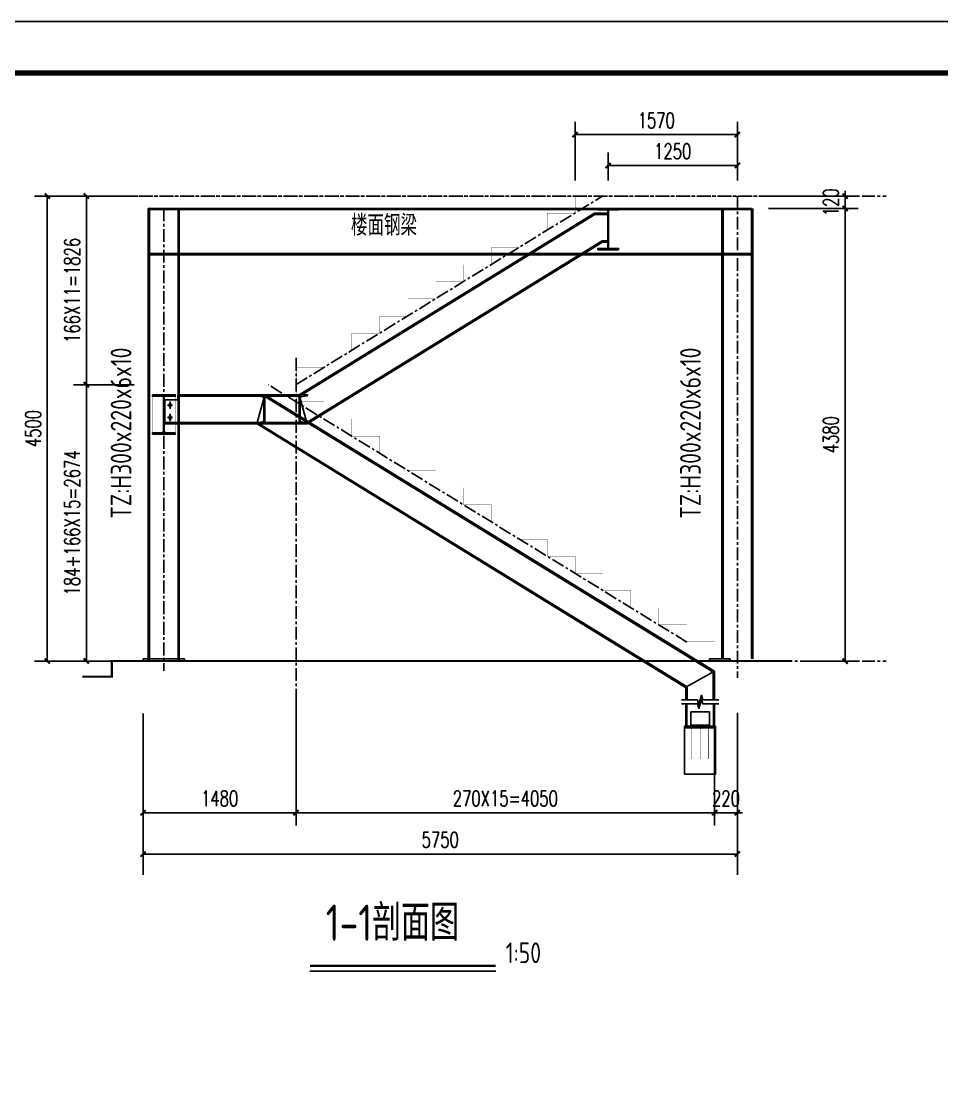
# Model space of a CAD drawing. Extents: x 177291 to 1288761, y 177638 to 322898.
# Drawn here: x 697957 to 706863, y 230623 to 240960 of the extents above; entities that cross this region are included whole.
import ezdxf
from ezdxf.enums import TextEntityAlignment as Align

# ---------------------------------------------------------------- set-up
doc = ezdxf.new("R2010")
doc.units = 0
doc.header["$LTSCALE"] = 1000
doc.linetypes.add('0$0$CENTERX2', pattern=[4, 2.5, -0.5, 0.5, -0.5])
for name, color, linetype in [('A-土建墙柱（含管井、立管）', 6, 'Continuous'), ('AXIS', 3, 'Continuous'), ('BEAM_DE', 7, 'Continuous'), ('DOTE', 1, 'Continuous'), ('GL', 150, 'Continuous'), ('GZ', 50, 'Continuous'), ('NUM', 7, 'Continuous'), ('Prof', 2, 'Continuous'), ('PUB_TITLE', 4, 'Continuous'), ('PZ', 202, 'Continuous'), ('STGJ_BOLT_THIN', 9, 'Continuous'), ('WL', 10, 'Continuous'), ('型钢', 6, 'Continuous')]:
    doc.layers.add(name, color=color, linetype=linetype)
doc.layers.add('S-OTHR-THIN', color=7, linetype='Continuous', lineweight=18)
doc.styles.add('_TCH_DIM_T3', font='SIMPLEX', dxfattribs={"width": 0.705882, "bigfont": 'GBCBIG'})
doc.styles.add('TSSD_Norm', font='tssdeng.shx', dxfattribs={"bigfont": 'hztxt.shx'})
doc.dimstyles.new('_TCH_ARCH&&50', dxfattribs={"dimtxt": 148.75, "dimasz": 50, "dimexe": 125, "dimexo": 150, "dimgap": 63.125, "dimtad": 1, "dimdec": 0, "dimzin": 0, "dimdsep": 46, "dimtxsty": '_TCH_DIM_T3', "dimblk": 'ARCHTICK', "dimcen": 0.09, "dimclrt": 7, "dimazin": 2, "dimtfac": 1, "dimtdec": 0, "dimtix": 1, "dimtmove": 2, "dimatfit": 3, "dimfxl": 1, "dimtolj": 1, "dimtzin": 0, "dimarcsym": 0})

# ---------------------------------------------------------------- blocks, each defined once
blk = doc.blocks.new('_ArchTick')
at = {"color": 0, "linetype": 'ByBlock', "const_width": 0.4}
blk.add_lwpolyline([(-0.5, -0.5), (0.5, 0.5)], dxfattribs=at)
blk = doc.blocks.new('*D1520')
at = {"layer": 'AXIS', "color": 0, "linetype": 'ByBlock', "lineweight": -2, "transparency": 16777216}
for p, q in [((699136, 234120), (699136, 232778)), ((704886, 234120), (704886, 232778)), ((704886, 232903), (699136, 232903))]:
    blk.add_line(p, q, dxfattribs=at)
at = {"layer": 'Defpoints', "color": 0, "linetype": 'ByBlock', "transparency": 16777216}
for p in [(699136, 234270), (704886, 234270), (699136, 232903)]:
    blk.add_point(p, dxfattribs=at)
at = {"layer": 'AXIS', "color": 0, "linetype": 'ByBlock', "lineweight": -2, "transparency": 16777216, "xscale": 50, "yscale": 50, "zscale": 50, "rotation": 180}
blk.add_blockref('_ArchTick', (699136, 232903), dxfattribs=at)
at = {"layer": 'AXIS', "color": 0, "linetype": 'ByBlock', "lineweight": -2, "transparency": 16777216, "xscale": 50, "yscale": 50, "zscale": 50}
blk.add_blockref('_ArchTick', (704886, 232903), dxfattribs=at)
at = {"layer": 'AXIS', "color": 7, "linetype": 'ByBlock', "transparency": 16777216, "insert": (702011, 233041), "char_height": 148.8, "attachment_point": 5, "style": '_TCH_DIM_T3'}
blk.add_mtext('\\A1;5750', dxfattribs=at)
blk = doc.blocks.new('*D1521')
at = {"layer": 'AXIS', "color": 0, "linetype": 'ByBlock', "lineweight": -2, "transparency": 16777216}
for p, q in [((700616, 234432), (700616, 233178)), ((699136, 234120), (699136, 233178)), ((700616, 233303), (699136, 233303))]:
    blk.add_line(p, q, dxfattribs=at)
at = {"layer": 'Defpoints', "color": 0, "linetype": 'ByBlock', "transparency": 16777216}
for p in [(700616, 234582), (699136, 234270), (699136, 233303)]:
    blk.add_point(p, dxfattribs=at)
at = {"layer": 'AXIS', "color": 0, "linetype": 'ByBlock', "lineweight": -2, "transparency": 16777216, "xscale": 50, "yscale": 50, "zscale": 50, "rotation": 180}
blk.add_blockref('_ArchTick', (699136, 233303), dxfattribs=at)
at = {"layer": 'AXIS', "color": 0, "linetype": 'ByBlock', "lineweight": -2, "transparency": 16777216, "xscale": 50, "yscale": 50, "zscale": 50}
blk.add_blockref('_ArchTick', (700616, 233303), dxfattribs=at)
at = {"layer": 'AXIS', "color": 7, "linetype": 'ByBlock', "transparency": 16777216, "insert": (699876, 233441), "char_height": 148.8, "attachment_point": 5, "style": '_TCH_DIM_T3'}
blk.add_mtext('\\A1;1480', dxfattribs=at)
blk = doc.blocks.new('*D1522')
at = {"layer": 'AXIS', "color": 0, "linetype": 'ByBlock', "lineweight": -2, "transparency": 16777216}
for p, q in [((699048, 237444), (698462, 237444)), ((698587, 234770), (698587, 237444)), ((699036, 234770), (698462, 234770))]:
    blk.add_line(p, q, dxfattribs=at)
at = {"layer": 'Defpoints', "color": 0, "linetype": 'ByBlock', "transparency": 16777216}
for p in [(698587, 237444), (699198, 237444), (699186, 234770)]:
    blk.add_point(p, dxfattribs=at)
at = {"layer": 'AXIS', "color": 0, "linetype": 'ByBlock', "lineweight": -2, "transparency": 16777216, "xscale": 50, "yscale": 50, "zscale": 50}
for p, rotation in [((698587, 237444), 90), ((698587, 234770), 270)]:
    blk.add_blockref('_ArchTick', p, dxfattribs=dict(at, rotation=rotation))
at = {"layer": 'AXIS', "color": 7, "linetype": 'ByBlock', "transparency": 16777216, "insert": (698449, 236107), "char_height": 148.75, "attachment_point": 5, "rotation": 90, "style": '_TCH_DIM_T3'}
blk.add_mtext('\\A1;184+166X15=2674', dxfattribs=at)
blk = doc.blocks.new('*D1523')
at = {"layer": 'AXIS', "color": 0, "linetype": 'ByBlock', "lineweight": -2, "transparency": 16777216}
for p, q in [((699086, 239270), (698083, 239270)), ((698208, 234770), (698208, 239270)), ((699036, 234770), (698083, 234770))]:
    blk.add_line(p, q, dxfattribs=at)
at = {"layer": 'Defpoints', "color": 0, "linetype": 'ByBlock', "transparency": 16777216}
for p in [(698208, 239270), (699236, 239270), (699186, 234770)]:
    blk.add_point(p, dxfattribs=at)
at = {"layer": 'AXIS', "color": 0, "linetype": 'ByBlock', "lineweight": -2, "transparency": 16777216, "xscale": 50, "yscale": 50, "zscale": 50}
for p, rotation in [((698208, 239270), 90), ((698208, 234770), 270)]:
    blk.add_blockref('_ArchTick', p, dxfattribs=dict(at, rotation=rotation))
at = {"layer": 'AXIS', "color": 7, "linetype": 'ByBlock', "transparency": 16777216, "insert": (698071, 237020), "char_height": 148.8, "attachment_point": 5, "rotation": 90, "style": '_TCH_DIM_T3'}
blk.add_mtext('\\A1;4500', dxfattribs=at)
blk = doc.blocks.new('*D1524')
at = {"layer": 'AXIS', "color": 0, "linetype": 'ByBlock', "lineweight": -2, "transparency": 16777216}
for p, q in [((699086, 239270), (698462, 239270)), ((698587, 237444), (698587, 239270)), ((699048, 237444), (698462, 237444))]:
    blk.add_line(p, q, dxfattribs=at)
at = {"layer": 'Defpoints', "color": 0, "linetype": 'ByBlock', "transparency": 16777216}
for p in [(698587, 239270), (699236, 239270), (699198, 237444)]:
    blk.add_point(p, dxfattribs=at)
at = {"layer": 'AXIS', "color": 0, "linetype": 'ByBlock', "lineweight": -2, "transparency": 16777216, "xscale": 50, "yscale": 50, "zscale": 50}
for p, rotation in [((698587, 239270), 90), ((698587, 237444), 270)]:
    blk.add_blockref('_ArchTick', p, dxfattribs=dict(at, rotation=rotation))
at = {"layer": 'AXIS', "color": 7, "linetype": 'ByBlock', "transparency": 16777216, "insert": (698449, 238357), "char_height": 148.75, "attachment_point": 5, "rotation": 90, "style": '_TCH_DIM_T3'}
blk.add_mtext('\\A1;166X11=1826', dxfattribs=at)
blk = doc.blocks.new('*D1525')
at = {"layer": 'AXIS', "color": 0, "linetype": 'ByBlock', "lineweight": -2, "transparency": 16777216}
for p, q in [((705186, 239150), (706054, 239150)), ((705929, 239150), (705929, 234770)), ((705550, 234770), (706054, 234770))]:
    blk.add_line(p, q, dxfattribs=at)
at = {"layer": 'Defpoints', "color": 0, "linetype": 'ByBlock', "transparency": 16777216}
for p in [(705036, 239150), (705400, 234770), (705929, 234770)]:
    blk.add_point(p, dxfattribs=at)
at = {"layer": 'AXIS', "color": 0, "linetype": 'ByBlock', "lineweight": -2, "transparency": 16777216, "xscale": 50, "yscale": 50, "zscale": 50}
for p, rotation in [((705929, 239150), 90), ((705929, 234770), 270)]:
    blk.add_blockref('_ArchTick', p, dxfattribs=dict(at, rotation=rotation))
at = {"layer": 'AXIS', "color": 7, "linetype": 'ByBlock', "transparency": 16777216, "insert": (705792, 236960), "char_height": 148.8, "attachment_point": 5, "rotation": 90, "style": '_TCH_DIM_T3'}
blk.add_mtext('\\A1;4380', dxfattribs=at)
blk = doc.blocks.new('*D1526')
at = {"layer": 'AXIS', "color": 0, "linetype": 'ByBlock', "lineweight": -2, "transparency": 16777216}
for p, q in [((700616, 234432), (700616, 233178)), ((704666, 234171), (704666, 233178)), ((700616, 233303), (704666, 233303))]:
    blk.add_line(p, q, dxfattribs=at)
at = {"layer": 'Defpoints', "color": 0, "linetype": 'ByBlock', "transparency": 16777216}
for p in [(700616, 234582), (704666, 234321), (704666, 233303)]:
    blk.add_point(p, dxfattribs=at)
at = {"layer": 'AXIS', "color": 0, "linetype": 'ByBlock', "lineweight": -2, "transparency": 16777216, "xscale": 50, "yscale": 50, "zscale": 50, "rotation": 180}
blk.add_blockref('_ArchTick', (700616, 233303), dxfattribs=at)
at = {"layer": 'AXIS', "color": 0, "linetype": 'ByBlock', "lineweight": -2, "transparency": 16777216, "xscale": 50, "yscale": 50, "zscale": 50}
blk.add_blockref('_ArchTick', (704666, 233303), dxfattribs=at)
at = {"layer": 'AXIS', "color": 7, "linetype": 'ByBlock', "transparency": 16777216, "insert": (702641, 233441), "char_height": 148.75, "attachment_point": 5, "style": '_TCH_DIM_T3'}
blk.add_mtext('\\A1;270X15=4050', dxfattribs=at)
blk = doc.blocks.new('A$C1A291124')
at = {"layer": '型钢'}
for p, q in [((-82, -4), (-82, 0)), ((-82, 0), (0, 0)), ((0, 0), (0, -280)), ((-21, -19), (-77, -10)), ((-10, -249), (-10, -31)), ((-82, -276), (-82, -280)), ((-82, -280), (0, -280)), ((-21, -261), (-77, -270))]:
    blk.add_line(p, q, dxfattribs=at)
for centre, radius, start, end in [((-76, -4), 6.25, 180, 261), ((-22, -31), 12.5, 0, 81), ((-76, -276), 6.25, 99, 180), ((-22, -249), 12.5, 279, 0)]:
    blk.add_arc(centre, radius, start, end, dxfattribs=at)
blk = doc.blocks.new('*D1527')
at = {"layer": 'AXIS', "color": 0, "linetype": 'ByBlock', "lineweight": -2, "transparency": 16777216}
for p, q in [((705929, 239270), (705929, 239320)), ((705186, 239270), (706054, 239270)), ((705929, 239270), (705929, 239150)), ((705186, 239150), (706054, 239150)), ((705929, 239150), (705929, 239100))]:
    blk.add_line(p, q, dxfattribs=at)
at = {"layer": 'Defpoints', "color": 0, "linetype": 'ByBlock', "transparency": 16777216}
for p in [(705036, 239270), (705036, 239150), (705929, 239150)]:
    blk.add_point(p, dxfattribs=at)
at = {"layer": 'AXIS', "color": 0, "linetype": 'ByBlock', "lineweight": -2, "transparency": 16777216, "xscale": 50, "yscale": 50, "zscale": 50}
for p, rotation in [((705929, 239270), 270), ((705929, 239150), 90)]:
    blk.add_blockref('_ArchTick', p, dxfattribs=dict(at, rotation=rotation))
at = {"layer": 'AXIS', "color": 7, "linetype": 'ByBlock', "transparency": 16777216, "insert": (705792, 239210), "char_height": 148.8, "attachment_point": 5, "rotation": 90, "style": '_TCH_DIM_T3'}
blk.add_mtext('\\A1;120', dxfattribs=at)
blk = doc.blocks.new('*D1528')
at = {"layer": 'AXIS', "color": 0, "linetype": 'ByBlock', "lineweight": -2, "transparency": 16777216}
for p, q in [((704666, 234171), (704666, 233178)), ((704886, 234120), (704886, 233178)), ((704666, 233303), (704616, 233303)), ((704886, 233303), (704666, 233303)), ((704886, 233303), (704936, 233303))]:
    blk.add_line(p, q, dxfattribs=at)
at = {"layer": 'Defpoints', "color": 0, "linetype": 'ByBlock', "transparency": 16777216}
for p in [(704666, 234321), (704886, 234270), (704666, 233303)]:
    blk.add_point(p, dxfattribs=at)
at = {"layer": 'AXIS', "color": 0, "linetype": 'ByBlock', "lineweight": -2, "transparency": 16777216, "xscale": 50, "yscale": 50, "zscale": 50}
blk.add_blockref('_ArchTick', (704666, 233303), dxfattribs=at)
at = {"layer": 'AXIS', "color": 0, "linetype": 'ByBlock', "lineweight": -2, "transparency": 16777216, "xscale": 50, "yscale": 50, "zscale": 50, "rotation": 180}
blk.add_blockref('_ArchTick', (704886, 233303), dxfattribs=at)
at = {"layer": 'AXIS', "color": 7, "linetype": 'ByBlock', "transparency": 16777216, "insert": (704776, 233441), "char_height": 148.8, "attachment_point": 5, "style": '_TCH_DIM_T3'}
blk.add_mtext('\\A1;220', dxfattribs=at)
blk = doc.blocks.new('*D1602')
at = {"layer": 'AXIS', "color": 0, "linetype": 'ByBlock', "lineweight": -2, "transparency": 16777216}
for p, q in [((703316, 239420), (703316, 239989)), ((704886, 239420), (704886, 239989)), ((703316, 239864), (704886, 239864))]:
    blk.add_line(p, q, dxfattribs=at)
at = {"layer": 'Defpoints', "color": 0, "linetype": 'ByBlock', "transparency": 16777216}
for p in [(704886, 239864), (703316, 239270), (704886, 239270)]:
    blk.add_point(p, dxfattribs=at)
at = {"layer": 'AXIS', "color": 0, "linetype": 'ByBlock', "lineweight": -2, "transparency": 16777216, "xscale": 50, "yscale": 50, "zscale": 50, "rotation": 180}
blk.add_blockref('_ArchTick', (703316, 239864), dxfattribs=at)
at = {"layer": 'AXIS', "color": 0, "linetype": 'ByBlock', "lineweight": -2, "transparency": 16777216, "xscale": 50, "yscale": 50, "zscale": 50}
blk.add_blockref('_ArchTick', (704886, 239864), dxfattribs=at)
at = {"layer": 'AXIS', "color": 7, "linetype": 'ByBlock', "transparency": 16777216, "insert": (704101, 240002), "char_height": 148.8, "attachment_point": 5, "style": '_TCH_DIM_T3'}
blk.add_mtext('\\A1;1570', dxfattribs=at)
blk = doc.blocks.new('*D1603')
at = {"layer": 'AXIS', "color": 0, "linetype": 'ByBlock', "lineweight": -2, "transparency": 16777216}
for p, q in [((703636, 239420), (703636, 239691)), ((704886, 239420), (704886, 239691)), ((704886, 239566), (703636, 239566))]:
    blk.add_line(p, q, dxfattribs=at)
at = {"layer": 'Defpoints', "color": 0, "linetype": 'ByBlock', "transparency": 16777216}
for p in [(703636, 239566), (703636, 239270), (704886, 239270)]:
    blk.add_point(p, dxfattribs=at)
at = {"layer": 'AXIS', "color": 0, "linetype": 'ByBlock', "lineweight": -2, "transparency": 16777216, "xscale": 50, "yscale": 50, "zscale": 50, "rotation": 180}
blk.add_blockref('_ArchTick', (703636, 239566), dxfattribs=at)
at = {"layer": 'AXIS', "color": 0, "linetype": 'ByBlock', "lineweight": -2, "transparency": 16777216, "xscale": 50, "yscale": 50, "zscale": 50}
blk.add_blockref('_ArchTick', (704886, 239566), dxfattribs=at)
at = {"layer": 'AXIS', "color": 7, "linetype": 'ByBlock', "transparency": 16777216, "insert": (704261, 239703), "char_height": 148.8, "attachment_point": 5, "style": '_TCH_DIM_T3'}
blk.add_mtext('\\A1;1250', dxfattribs=at)

msp = doc.modelspace()

# ---------------------------------------------------------------- hatches: boundary and pattern name
at = {"layer": 'STGJ_BOLT_THIN'}
for points in [[(699396.06, 237222.37), (699384.06, 237246.37), (699396.06, 237270.37), (699408.06, 237246.37)], [(699396.06, 237102.37), (699384.06, 237126.37), (699396.06, 237150.37), (699408.06, 237126.37)]]:
    msp.add_hatch(color=256, dxfattribs=at).paths.add_polyline_path(points)

# ---------------------------------------------------------------- linework, layer by layer
for p, q in [((699186.08, 239150.37), (705024.06, 239150.37)), ((699186.08, 239138.37), (705024.06, 239138.37)), ((699186.08, 238712.37), (705024.06, 238712.37)), ((699186.08, 238700.37), (705024.06, 238700.37))]:
    msp.add_line(p, q)
at = {"layer": 'A-土建墙柱（含管井、立管）'}
msp.add_line((704616.06, 234149.64), (704436.06, 234149.64), dxfattribs=at)
msp.add_lwpolyline([(704436.06, 234279.64), (704436.06, 234139.64), (704616.06, 234139.64), (704616.06, 234279.64)], close=True, dxfattribs=at)
at = {"layer": 'AXIS', "linetype": 'ByBlock'}
for p, q in [((699136.06, 234261.64), (699136.06, 232703.12)), ((704886.06, 234270.37), (704886.06, 232703.12))]:
    msp.add_line(p, q, dxfattribs=at)
at = {"layer": 'BEAM_DE'}
msp.add_lwpolyline([(704676.06, 234139.64), (704376.06, 234139.64), (704376.06, 233676.45), (704676.06, 233676.45)], close=True, dxfattribs=at)
at = {"layer": 'DOTE', "color": 8, "linetype": '0$0$CENTERX2', "ltscale": 0.05}
for p, q in [((705628.09, 239270.37), (698083.47, 239270.37)), ((698292.98, 239270.37), (706325.15, 239270.37)), ((700616.06, 237446.37), (703585.49, 239272.02)), ((704886.06, 239270.37), (704886.06, 234609.24)), ((699336.06, 239150.37), (699336.06, 234674.94)), ((700616.06, 237702.82), (700616.06, 234415.58)), ((704396.06, 234954.37), (700346.06, 237444.37)), ((698292.98, 234770.37), (706325.15, 234770.37))]:
    msp.add_line(p, q, dxfattribs=at)
at = {"layer": 'GL'}
for p, q in [((700644.34, 237346.37), (703502.87, 239103.84)), ((703502.87, 239103.84), (703632.06, 239103.84)), ((703628.56, 239150.37), (703628.56, 239150.37)), ((700648.02, 237333.37), (703506.55, 239090.84)), ((703506.55, 239090.84), (703632.06, 239090.84)), ((700719.85, 237079.37), (703578.38, 238836.84)), ((700723.53, 237066.37), (703582.06, 238823.84)), ((703578.38, 238836.84), (703632.06, 238836.84)), ((703582.06, 238823.84), (703632.06, 238823.84)), ((700644.34, 237346.37), (699471.06, 237346.37)), ((699471.06, 237346.37), (699471.06, 237296.37)), ((700314.52, 237346.37), (700237.02, 237066.37)), ((704666.06, 234670.99), (700314.52, 237346.37)), ((700723.53, 237066.37), (700644.34, 237346.37)), ((699346.06, 237296.37), (699471.06, 237296.37)), ((699346.06, 237296.37), (699346.06, 237066.37)), ((700648.02, 237333.37), (699471.06, 237333.37)), ((704653.04, 234663.73), (700314.17, 237331.33)), ((700719.85, 237079.37), (699346.06, 237079.37)), ((700723.53, 237066.37), (699346.06, 237066.37)), ((704385.78, 234514.62), (700238.59, 237064.37)), ((704398.79, 234521.88), (700243.64, 237076.53)), ((704666.06, 234672.99), (704386.06, 234516.78)), ((704653.06, 234665.73), (704653.06, 234395.2)), ((704666.06, 234672.99), (704666.06, 234395.2)), ((704386.06, 234516.78), (704386.06, 234395.2)), ((704399.06, 234524.03), (704399.06, 234395.2)), ((704386.06, 234139.64), (704386.06, 234355.2)), ((704398.06, 234139.64), (704398.06, 234355.2)), ((704654.06, 234139.64), (704654.06, 234355.2)), ((704666.06, 234139.64), (704666.06, 234355.2))]:
    msp.add_line(p, q, dxfattribs=at)
for points in [[(703736.06, 239150.37), (703536.06, 239150.37), (703536.06, 239137.37), (703736.06, 239137.37)], [(703640.06, 239137.37), (703632.06, 239137.37), (703632.06, 238763.37), (703640.06, 238763.37)], [(703736.06, 238750.37), (703536.06, 238750.37), (703536.06, 238763.37), (703736.06, 238763.37)], [(699226.06, 237346.37), (699446.06, 237346.37), (699446.06, 237333.37), (699226.06, 237333.37)], [(699332.06, 237333.37), (699340.06, 237333.37), (699340.06, 236978.39), (699332.06, 236978.39)], [(699226.06, 236965.39), (699446.06, 236965.39), (699446.06, 236978.39), (699226.06, 236978.39)]]:
    msp.add_lwpolyline(points, close=True, dxfattribs=at)
for points in [[(704707.06, 234395.2), (704552.06, 234395.2), (704538.06, 234439.2), (704514.06, 234351.2), (704500.06, 234395.2), (704345.06, 234395.2)], [(704707.06, 234355.2), (704552.06, 234355.2), (704538.06, 234399.2), (704514.06, 234311.2), (704500.06, 234355.2), (704345.06, 234355.2)]]:
    msp.add_lwpolyline(points, dxfattribs=at)
at = {"layer": 'GZ'}
for p, q in [((699186.08, 239150.37), (699186.08, 234770.37)), ((699198.08, 239150.37), (699198.08, 234770.37)), ((699474.08, 239150.37), (699474.08, 234770.37)), ((699486.08, 239150.37), (699486.08, 234770.37)), ((704736.06, 239150.37), (704736.06, 234790.37)), ((704748.06, 239150.37), (704748.06, 234790.37)), ((705024.06, 239150.37), (705024.06, 234790.37)), ((705036.06, 239150.37), (705036.06, 234790.37))]:
    msp.add_line(p, q, dxfattribs=at)
for points in [[(699536.04, 234790.37), (699136.08, 234790.37), (699136.08, 234770.37), (699536.04, 234770.37)], [(704816.02, 234790.37), (704616.06, 234790.37), (704616.06, 234770.37), (704816.02, 234770.37)]]:
    msp.add_lwpolyline(points, close=True, dxfattribs=at)
at = {"layer": 'NUM'}
for points, const_width in [([(705410.62, 234770.37), (698833.23, 234770.37), (698833.23, 234620.37), (698546.37, 234620.37), (698546.37, 234620.37), (698546.37, 234620.37)], 20), ([(700750.39, 231820.9), (702547.41, 231820.9)], 25)]:
    msp.add_lwpolyline(points, dxfattribs=dict(at, const_width=const_width))
msp.add_lwpolyline([(700750.39, 231770.9), (702547.41, 231770.9)], dxfattribs=at)
at = {"layer": 'Prof', "color": 21}
msp.add_lwpolyline([(704676.06, 234139.64), (704676.06, 234123.64), (704376.06, 234123.64), (704376.06, 234139.64)], close=True, dxfattribs=at)
at = {"layer": 'PUB_TITLE'}
msp.add_lwpolyline([(686068.26, 219960.27), (715768.26, 219960.27), (715768.26, 240960.27), (686068.26, 240960.27)], close=True, dxfattribs=at)
at = {"layer": 'PUB_TITLE', "const_width": 50}
msp.add_lwpolyline([(687318.26, 220460.27), (715268.26, 220460.27), (715268.26, 240460.27), (687318.26, 240460.27)], close=True, dxfattribs=at)
at = {"layer": 'PZ', "const_width": 2}
for points in [[(700616.06, 237444.37), (700616.06, 237444.37), (700616.06, 237444.37), (700616.06, 237444.37), (700616.06, 237444.37), (700616.06, 237444.37), (700616.06, 237444.37), (700616.06, 237444.37), (700616.06, 237444.37), (700616.06, 237610.37), (700886.06, 237610.37), (700886.06, 237776.37), (701156.06, 237776.37), (701156.06, 237942.37), (701426.06, 237942.37), (701426.06, 238108.37), (701696.06, 238108.37), (701696.06, 238274.37), (701966.06, 238274.37), (701966.06, 238440.37), (702236.06, 238440.37), (702236.06, 238606.37), (702506.06, 238606.37), (702506.06, 238772.37), (702776.06, 238772.37), (702776.06, 238938.37), (703046.06, 238938.37), (703046.06, 239104.37), (703316.06, 239104.37), (703316.06, 239270.37), (704536.06, 239270.37), (704536.06, 239270.37), (704536.06, 239270.37)], [(704396.06, 234954.37), (704396.06, 234954.37), (704396.06, 234954.37), (704396.06, 235120.37), (704126.06, 235120.37), (704126.06, 235286.37), (703856.06, 235286.37), (703856.06, 235452.37), (703586.06, 235452.37), (703586.06, 235618.37), (703316.06, 235618.37), (703316.06, 235784.37), (703046.06, 235784.37), (703046.06, 235950.37), (702776.06, 235950.37), (702776.06, 236116.37), (702506.06, 236116.37), (702506.06, 236282.37), (702236.06, 236282.37), (702236.06, 236448.37), (701966.06, 236448.37), (701966.06, 236614.37), (701696.06, 236614.37), (701696.06, 236780.37), (701426.06, 236780.37), (701426.06, 236946.37), (701156.06, 236946.37), (701156.06, 237112.37), (700886.06, 237112.37), (700886.06, 237278.37), (700616.06, 237278.37), (700616.06, 237444.37), (699198.06, 237444.37)], [(704666.06, 234672.99), (704666.06, 234672.99), (704666.06, 234672.99), (704666.06, 234956.37), (704396.06, 234956.37)]]:
    msp.add_lwpolyline(points, dxfattribs=at)
at = {"layer": 'PZ', "linetype": 'ByBlock', "const_width": 4}
for points in [[(699226.06, 237333.37), (699317.59, 237333.37), (699332.06, 237317.15), (699332.06, 236997.73), (699312.47, 236978.39), (699226.06, 236978.39), (699226.06, 237333.37)], [(699446.06, 237333.37), (699354.52, 237333.37), (699340.06, 237317.15), (699340.06, 236997.73), (699359.65, 236978.39), (699446.06, 236978.39), (699446.06, 237333.37)]]:
    msp.add_lwpolyline(points, dxfattribs=at)
at = {"layer": 'STGJ_BOLT_THIN'}
for p, q in [((699372.06, 237246.37), (699420.06, 237246.37)), ((699396.06, 237270.37), (699384.06, 237246.37)), ((699396.06, 237222.37), (699384.06, 237246.37)), ((699396.06, 237210.37), (699396.06, 237282.37)), ((699396.06, 237270.37), (699408.06, 237246.37)), ((699396.06, 237222.37), (699408.06, 237246.37)), ((699396.06, 237150.37), (699384.06, 237126.37)), ((699396.06, 237090.37), (699396.06, 237162.37)), ((699396.06, 237150.37), (699408.06, 237126.37)), ((699372.06, 237126.37), (699420.06, 237126.37)), ((699396.06, 237102.37), (699384.06, 237126.37)), ((699396.06, 237102.37), (699408.06, 237126.37))]:
    msp.add_line(p, q, dxfattribs=at)
at = {"layer": 'WL', "const_width": 5}
for points in [[(704446.06, 234123.64), (704446.06, 233823.63)], [(704526.06, 234123.64), (704526.06, 233823.63)], [(704606.06, 234123.64), (704606.06, 233823.63)]]:
    msp.add_lwpolyline(points, dxfattribs=at)

# ---------------------------------------------------------------- block references
msp.add_blockref('A$C1A291124', (700314.52, 237346.37))
at = {"xscale": -1}
msp.add_blockref('A$C1A291124', (700644.34, 237346.37), dxfattribs=at)

# ---------------------------------------------------------------- texts
at = {"layer": 'NUM', "style": 'TSSD_Norm', "width": 0.8}
for s, height, p in [('1-1剖面图', 350, (700902.95, 231958.21)), ('1:50', 200, (702644.82, 231787.13))]:
    msp.add_text(s, height=height, dxfattribs=at).set_placement(p, align=Align.BOTTOM_LEFT)
at = {"layer": 'S-OTHR-THIN', "style": 'TSSD_Norm', "width": 0.8}
msp.add_text('楼面钢梁', height=200, dxfattribs=at).set_placement((701466.7, 238826.71), align=Align.BOTTOM_CENTER)
for p in [(699082.16, 236976.21), (704592.16, 236976.21)]:
    msp.add_text('TZ:H300x220x6x10', height=200, rotation=90, dxfattribs=at).set_placement(p, align=Align.BOTTOM_CENTER)

# ---------------------------------------------------------------- dimensions: what is measured, and where the dimension line sits
at = {"layer": 'AXIS', "linetype": 'ByBlock'}
for base, p1, p2, picture, middle in [((704886.06, 239864.31), (703316.06, 239270.37), (704886.06, 239270.37), '*D1602', (704101.06, 240001.81)), ((703636.06, 239565.89), (704886.06, 239270.37), (703636.06, 239270.37), '*D1603', (704261.06, 239703.39)), ((699136.06, 233303.12), (700616.06, 234581.58), (699136.06, 234270.37), '*D1521', (699876.06, 233440.62)), ((699136.06, 232903.12), (704886.06, 234270.37), (699136.06, 234270.37), '*D1520', (702011.06, 233040.62))]:
    dim = msp.add_linear_dim(base=base, p1=p1, p2=p2, dimstyle='_TCH_ARCH&&50', dxfattribs=at)
    dim.commit()
    dim.dimension.update_dxf_attribs({"geometry": picture, "text_midpoint": middle})
for base, p1, p2, angle, picture, middle in [((705929.21, 239150.37), (705036.06, 239270.37), (705036.06, 239150.37), 90, '*D1527', (705791.71, 239210.37)), ((698208.47, 239270.37), (699186.06, 234770.37), (699236.06, 239270.37), 270, '*D1523', (698070.97, 237020.37)), ((705929.21, 234770.37), (705036.06, 239150.37), (705399.9, 234770.37), 90, '*D1525', (705791.71, 236960.37)), ((704666.06, 233303.12), (704886.06, 234270.37), (704666.06, 234320.66), 180, '*D1528', (704776.06, 233440.62))]:
    dim = msp.add_linear_dim(base=base, p1=p1, p2=p2, angle=angle, dimstyle='_TCH_ARCH&&50', dxfattribs=at)
    dim.commit()
    dim.dimension.update_dxf_attribs({"geometry": picture, "text_midpoint": middle})
for base, p1, p2, text, picture, middle in [((698586.77, 239270.37), (699198.06, 237444.37), (699236.06, 239270.37), '166X11=<>', '*D1524', (698449.27, 238357.37)), ((698586.77, 237444.37), (699186.06, 234770.37), (699198.06, 237444.37), '184+166X15=<>', '*D1522', (698449.27, 236107.37))]:
    dim = msp.add_linear_dim(base=base, p1=p1, p2=p2, angle=270, text=text, dimstyle='_TCH_ARCH&&50', dxfattribs=at)
    dim.commit()
    dim.dimension.update_dxf_attribs({"geometry": picture, "text_midpoint": middle})
dim = msp.add_linear_dim(base=(704666.06, 233303.12), p1=(700616.06, 234581.58), p2=(704666.06, 234320.66), text='270X15=<>', dimstyle='_TCH_ARCH&&50', dxfattribs=at)
dim.commit()
dim.dimension.update_dxf_attribs({"geometry": '*D1526', "text_midpoint": (702641.06, 233440.62)})

doc.saveas('drawing.dxf')
